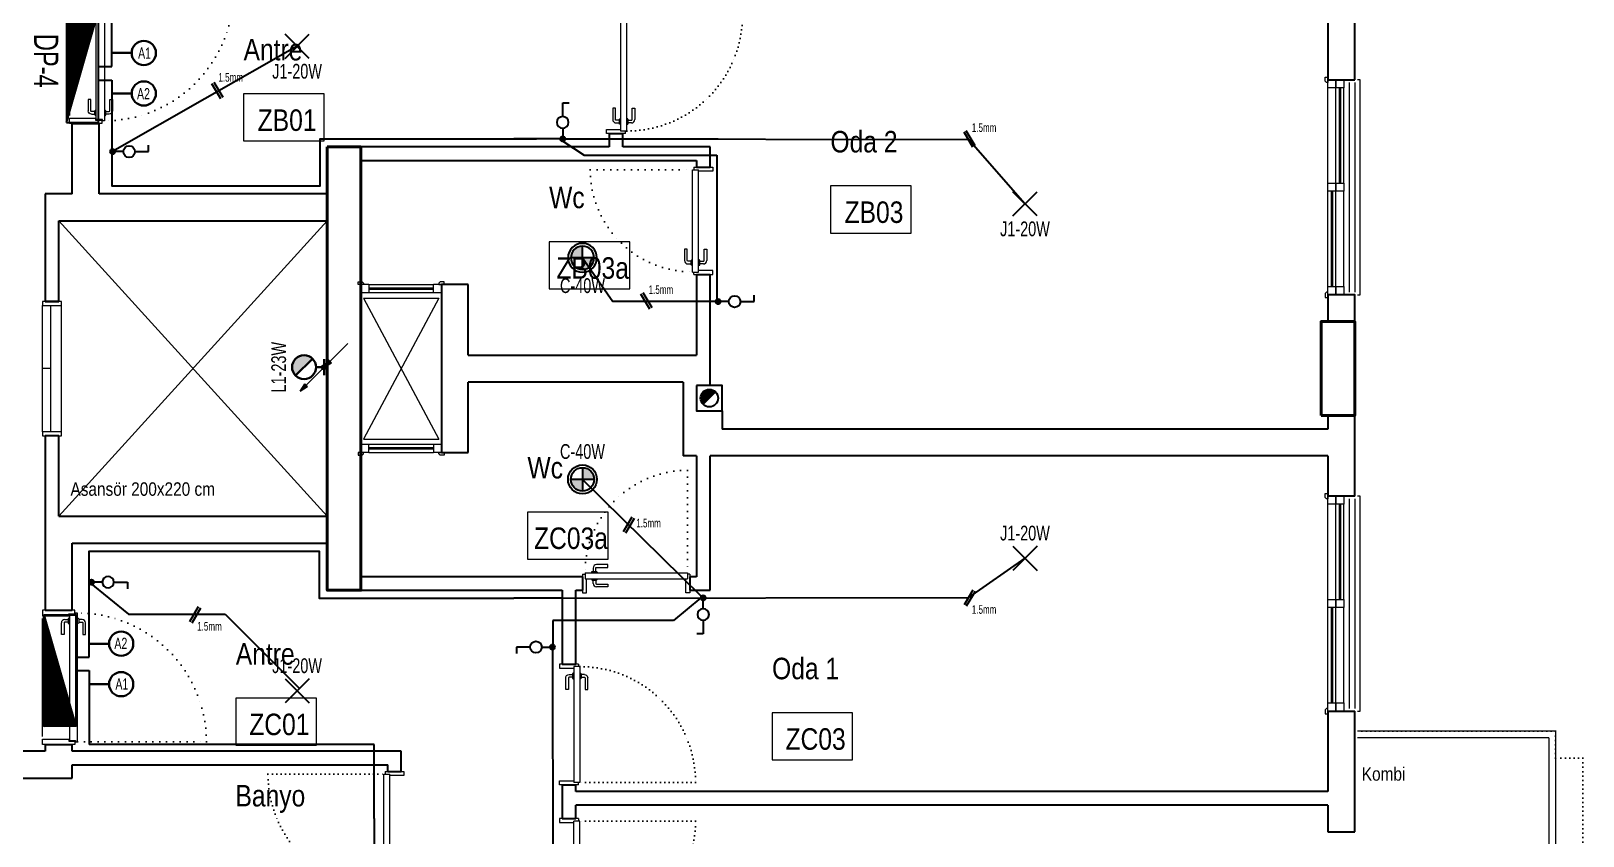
# Model space of a CAD drawing. Header units: millimetres. Extents: x 1811019 to 3717122, y -501178 to -243171.
# Drawn here: x 1858417 to 1859573, y -251223 to -250623 of the extents above; entities that cross this region are included whole.
import ezdxf
from ezdxf.enums import TextEntityAlignment as Align

# ---------------------------------------------------------------- set-up
doc = ezdxf.new("R2010")
doc.units = ezdxf.units.MM
for name, pattern in [('CONTINOUS', [0]), ('CONTINU', [0]), ('DOT', [0.25, 0, -0.25]), ('izdüşüm arka', [3.174999999999999, 0, -3.174999999999999])]:
    doc.linetypes.add(name, pattern=pattern)
for name, color, linetype, lineweight in [('a_ba', 6, 'Continuous', 50), ('a_doğrama', 251, 'Continuous', 20), ('a_duvar', 255, 'Continuous', 35), ('a_görünüş', 32, 'Continuous', 25), ('a_görünüş_ince', 8, 'Continuous', 20), ('a_izdüşüm_arka', 255, 'izdüşüm arka', 30), ('a_not_mahal', 253, 'Continuous', 5), ('a_not_misc', 144, 'Continuous', 5), ('a_not_text', 7, 'Continuous', 13), ('Aydınlatma', 4, 'CONTINOUS', 35), ('Aydınlatma_', 3, 'Continuous', 40), ('Genel', 4, 'CONTINOUS', 40), ('genell', 4, 'Continuous', 25), ('Priz', 6, 'CONTINOUS', 40)]:
    doc.layers.add(name, color=color, linetype=linetype, lineweight=lineweight)
doc.styles.add('Grupcad', font='arial.ttf', dxfattribs={"width": 0.7})
doc.styles.add('OL', font='tsimplex.shx', dxfattribs={"width": 0.8, "height": 12})
doc.styles.add('ROMANTUR', font='arial.ttf', dxfattribs={"width": 0.7})
doc.styles.get("Standard").update_dxf_attribs({"font": 'ARIALN.TTF'})

# ---------------------------------------------------------------- blocks, each defined once
blk = doc.blocks.new('K1')
at = {"layer": 'a_doğrama', "color": 251}
for points in [[(-17.50000000000728, -2.500000000149157), (-22.00000000001455, -2.500000000152795), (-22.00000000001455, -1.527951098978519e-10), (1.999999999992724, 1.818989403545856e-11), (1.999999999985448, -3.99999999998181), (-17.50000000001455, -4.000000000152795), (-17.50000000000728, -2.500000000149157)], [(-27.50000000000728, -93.10000001805383), (-25.00000000000728, -93.10000001805383)], [(-17.50000000000728, -97.5000000001528), (-22.00000000001455, -97.50000000014916), (-22.00000000001455, -100.0000000001492), (1.999999999992724, -99.99999999998545), (1.999999999992724, -95.99999999998181), (-17.50000000000728, -96.0000000001528), (-17.50000000000728, -97.5000000001528)], [(-14.50000000000728, -93.10000001811204), (-17.00000000000728, -93.10000001805383)]]:
    blk.add_lwpolyline(points, dxfattribs=at)
blk.add_lwpolyline([(-18, -14.0000000001528), (-18.00000000001455, -4.000000000149157), (-18, -3.000000000149157), (-22.50000000000728, -3.000000000090949), (-22.50000000000728, -2.500000000152795), (-22.50000000000728, -2.000000000149157), (-24.00000000000728, -2.000000000149157), (-24.00000000001455, -2.500000000152795), (-24.00000000000728, -12.50000000014916), (-24.00000000001455, -88.0000000001528), (-24.00000000001455, -97.50000000014916), (-24.00000000001455, -98.00000000014916), (-22.50000000000728, -98.00000000014916), (-22.50000000000728, -97.50000000014916), (-22.50000000001455, -97.00000000014916), (-18.00000000000728, -97.00000000009095), (-18.00000000001455, -96.0000000001528), (-18, -86.50000000014916)], close=True, dxfattribs=at)
for points in [[(-25.00000000000728, -91.10000001805383), (-27.50000000000728, -91.10000001805747, -0.414213562373095), (-28, -90.60000001799563), (-28.00000000001455, -82.10000001805383), (-30.00000000000728, -82.10000001805383), (-30.00000000000728, -90.60000001799926)], [(-24.00000000000728, -94.10000001805383), (-24.50000000000728, -94.10000001799926, -0.4142135623730951), (-25, -93.60000001805383), (-25.00000000000728, -90.60000001805383, -0.414213562373095), (-24.50000000001455, -90.1000000180502), (-24.00000000000728, -90.10000001805747)], [(-18.00000000001455, -94.10000001805383), (-17.5, -94.10000001805383, 0.4142135623730951), (-17.00000000000728, -93.6000000181084), (-17.00000000001455, -90.60000001805383, 0.414213562373095), (-17.50000000000728, -90.10000001805747), (-18.00000000000728, -90.10000001805747)], [(-17.00000000000728, -91.1000000180502), (-14.50000000000728, -91.10000001805383, 0.414213562373095), (-14.00000000001455, -90.60000001811204), (-14.00000000001455, -82.10000001811204), (-12.00000000000728, -82.10000001811204), (-12.00000000000728, -90.60000001811204)]]:
    blk.add_lwpolyline(points, format="xyb", dxfattribs=at)
for centre, start, end in [((-27.50000000000728, -90.60000001799563), 180, 270), ((-14.50000000000728, -90.60000001811204), 270, 0)]:
    blk.add_arc(centre, 2.499999999999999, start, end, dxfattribs=at)
at = {"layer": 'a_görünüş_ince', "color": 251}
blk.add_line((1.999999999992724, -5.999999999985448), (1.999999999992724, -93.99999999998181), dxfattribs=at)
at = {"layer": 'a_izdüşüm_arka', "color": 251, "linetype": 'DOT', "ltscale": 20}
blk.add_line((-24.00000000000728, -2.000000000381988), (-120.0000000000146, -2.000000000385626), dxfattribs=at)
blk.add_arc((-24.00000000000728, -2.000000000149157), 95.99999999999999, 180.0000000002084, 270.0000000004169, dxfattribs=at)
blk = doc.blocks.new('K2')
at = {"layer": 'a_doğrama', "color": 251, "linetype": 'Continuous'}
for p, q in [((-13.00000000162981, 88.09999999962747), (-13.00000000186265, 1.900000000372529)), ((-13.00000000162981, 88.09999999962747), (-8.500000001862645, 88.09999999962747)), ((-12.00000000162981, 90), (-12.00000000162981, 88.09999999962747)), ((-12.00000000162981, 90), (-10.00000000186265, 90)), ((-8.500000001862645, 88.09999999962747), (-8.500000001862645, 1.900000000372529)), ((-13.00000000186265, 1.900000000372529), (-8.500000001862645, 1.900000000372529)), ((-12.00000000186265, 0), (-12.00000000186265, 1.900000000372529)), ((-12.00000000186265, 0), (-10.00000000186265, 0))]:
    blk.add_line(p, q, dxfattribs=at)
at = {"layer": 'a_doğrama', "color": 251}
for points in [[(-16.50000000186265, 82.09999999962747), (-14.00000000162981, 82.09999999962747)], [(-5.000000001862645, 82.09999999962747), (-7.500000001862645, 82.09999999962747)]]:
    blk.add_lwpolyline(points, dxfattribs=at)
for points in [[(-13.00000000162981, 83.09999999962747), (-13.50000000186265, 83.09999999962747, 0.4142135623730951), (-14.00000000186265, 82.59999999962747), (-14.00000000186265, 79.59999999962747, 0.414213562373095), (-13.50000000162981, 79.09999999968568), (-13.00000000162981, 79.09999999962747)], [(-8.500000001629815, 83.09999999962747), (-8.000000001629815, 83.09999999962747, -0.4142135623730951), (-7.500000001862645, 82.59999999962747), (-7.500000001862645, 79.59999999962747, -0.414213562373095), (-8.000000001629815, 79.09999999962747), (-8.500000001629815, 79.09999999962747)], [(-14.00000000162981, 80.09999999962747), (-16.50000000162981, 80.09999999962747, 0.414213562373095), (-17.00000000162981, 79.59999999962747), (-17.00000000186265, 71.09999999962747), (-19.00000000186265, 71.09999999962747), (-19.00000000186265, 79.59999999962747)], [(-7.500000001862645, 80.09999999956926), (-5.000000001862645, 80.09999999962747, -0.414213562373095), (-4.500000001862645, 79.59999999962747), (-4.500000001862645, 71.09999999962747), (-2.500000001862645, 71.09999999962747), (-2.500000001629815, 79.59999999962747)]]:
    blk.add_lwpolyline(points, format="xyb", dxfattribs=at)
at = {"layer": 'a_doğrama', "color": 251, "linetype": 'Continuous'}
for points in [[(-1.629814505577087e-09, 90.00000000005821), (1.999999998137355, 90), (1.999999998137355, 87), (-8.500000001862645, 87)], [(0, 0), (2, 0), (2, 3), (-8.500000001862645, 3)]]:
    blk.add_lwpolyline(points, dxfattribs=at)
at = {"layer": 'a_doğrama', "color": 251}
for centre, start, end in [((-16.50000000186265, 79.59999999962747), 90, 180), ((-5.000000001629815, 79.59999999962747), 0, 90)]:
    blk.add_arc(centre, 2.499999999999999, start, end, dxfattribs=at)
at = {"layer": 'a_izdüşüm_arka', "color": 251}
blk.add_lwpolyline([(-99.20006576180458, 1.900000000372529), (-13.00006576254964, 1.900000000372529)], dxfattribs=at)
blk.add_arc((-13.00006576254964, 1.900000000372529), 86.19999999925494, 89.99995624410063, 180, dxfattribs=at)
blk = doc.blocks.new('k_80')
at = {"layer": 'a_doğrama', "color": 251, "linetype": 'Continuous'}
for p, q in [((-80, 2.000000000465661), (-78.10000000009313, 2.000000000465661)), ((-80, 2.000000000465661), (-80.00000000005821, 4.656612873077393e-10)), ((-78.10000000009313, 3.000000000465661), (-1.900000000023283, 3)), ((-78.10000000009313, 3.000000000465661), (-78.10000000009313, -1.499999999534339)), ((-1.900000000023283, 3), (-1.900000000023283, -1.5)), ((0, 2), (-1.900000000023283, 2)), ((0, 2), (0, 0)), ((-78.10000000009313, -1.499999999534339), (-1.900000000023283, -1.5))]:
    blk.add_line(p, q, dxfattribs=at)
at = {"layer": 'a_doğrama', "color": 251}
for points in [[(-73.10000000003492, 3.000000000465661), (-73.10000000003492, 3.500000000465661, -0.4142135623730951), (-72.60000000009313, 4.000000000232831), (-69.60000000003492, 4.000000000232831, -0.4142135623730951), (-69.10000000003492, 3.500000000232831), (-69.10000000009313, 3.000000000232831)], [(-70.10000000003492, 4.000000000232831), (-70.10000000003492, 6.500000000232831, -0.4142135623730951), (-69.60000000003492, 7.000000000232831), (-61.10000000009313, 7.000000000232831), (-61.10000000009313, 9.00000000023283), (-69.60000000003492, 9.00000000023283)], [(-73.10000000009313, -1.499999999767169), (-73.10000000009313, -1.999999999767169, 0.4142135623730951), (-72.60000000015134, -2.499999999534339), (-69.60000000003492, -2.499999999767169, 0.4142135623730951), (-69.10000000009313, -1.999999999767169), (-69.10000000009313, -1.499999999767169)], [(-70.10000000003492, -2.499999999534339), (-70.10000000003492, -4.999999999534339, 0.4142135623730951), (-69.60000000003492, -5.499999999534339), (-61.10000000009313, -5.499999999534339), (-61.10000000009313, -7.499999999534339), (-69.60000000003492, -7.499999999534339)]]:
    blk.add_lwpolyline(points, format="xyb", dxfattribs=at)
for points in [[(-72.10000000003492, 6.500000000232831), (-72.10000000003492, 4.000000000465661)], [(-72.10000000003492, -4.999999999534339), (-72.10000000003492, -2.499999999534339)]]:
    blk.add_lwpolyline(points, dxfattribs=at)
at = {"layer": 'a_doğrama', "color": 251, "linetype": 'Continuous'}
for points in [[(-80.00000000005821, -9.999999999534339), (-80.00000000005821, -11.99999999953434), (-77, -11.99999999953434), (-77, -1.499999999534339)], [(-5.820766091346741e-11, -10.00000000116415), (-5.820766091346741e-11, -12.00000000116415), (-3.000000000058208, -12.00000000116415), (-3.000000000058208, -1.5)]]:
    blk.add_lwpolyline(points, dxfattribs=at)
at = {"layer": 'a_doğrama', "color": 251}
for centre, start, end in [((-69.60000000003492, 6.500000000232831), 90, 180), ((-69.60000000003492, -4.999999999534339), 180, 270)]:
    blk.add_arc(centre, 2.499999999999999, start, end, dxfattribs=at)
at = {"layer": 'a_izdüşüm_arka', "color": 251, "linetype": 'DOT', "ltscale": 20}
blk.add_line((-1.899999999615829, 79.20000000018626), (-1.900000000023283, 3), dxfattribs=at)
blk.add_arc((-1.900000000023283, 3), 76.20000000006985, 90, 180, dxfattribs=at)
blk = doc.blocks.new('M1')
at = {"layer": 'a_doğrama', "linetype": 'Continuous'}
for p, q in [((-23.9999999795109, 6.00000000372529), (-29.99999997951091, 6.00000000372529)), ((-29.99999997951091, 3.7252903e-09), (-29.99999997951091, 6.00000000372529)), ((-23.9999999795109, 3.7252903e-09), (-29.99999997951091, 3.7252903e-09)), ((-23.9999999795109, 3.7252903e-09), (-23.9999999795109, 6.00000000372529)), ((30.00000000558794, 5.999999996274707), (24.00000000558794, 5.999999996274707)), ((24.00000000558794, 5.999999996274707), (24.00000000558794, -3.7252903e-09)), ((30.00000000558794, -3.7252903e-09), (30.00000000558794, 5.999999996274707)), ((30.00000000558794, -3.7252903e-09), (24.00000000558794, -3.7252903e-09))]:
    blk.add_line(p, q, dxfattribs=at)
at = {"layer": 'a_doğrama'}
for p, q in [((24.00000000372529, 3.499999996274709), (-23.9999999795109, 3.50000000372529)), ((24.00000000372529, 2.499999996274709), (-23.9999999795109, 2.500000003725289))]:
    blk.add_line(p, q, dxfattribs=at)
for points in [[(-27.9999999795109, -0.9999999962747096), (-27.9999999795109, 3.7252903e-09), (-31.99999997951091, 3.7252903e-09), (-31.99999997951091, -1.999999996274708), (-28.9999999795109, -1.999999996274708)], [(28.00000000372529, -0.9999999962747096), (28.00000000372529, 3.7252903e-09), (32.00000000372529, 3.7252903e-09), (32.00000000372529, -1.999999996274708), (29.00000000372529, -1.999999996274708)]]:
    blk.add_lwpolyline(points, close=True, dxfattribs=at)
at = {"layer": 'a_görünüş_ince'}
for p, q in [((24.00000000372529, 5.999999996274707), (-23.9999999795109, 6.00000000372529)), ((-23.9999999795109, 3.7252903e-09), (24.00000000372529, -3.7252903e-09))]:
    blk.add_line(p, q, dxfattribs=at)
blk = doc.blocks.new('160p')
at = {"layer": 'a_doğrama', "color": 251}
for points in [[(-5.999925318639725, -6), (-5.999925318639725, 0), (-11.99992531863973, 0), (-11.99992531863973, -6)], [(7.46813602745533e-05, -6), (7.46813602745533e-05, 0), (-5.999925318639725, 0), (-5.999925318639725, -6)], [(-5.999925318639725, -83), (-5.999925318639725, -77), (-11.99992531863973, -77), (-11.99992531863973, -83)], [(7.46813602745533e-05, -83), (7.46813602745533e-05, -77), (-5.999925318639725, -77), (-5.999925318639725, -83)], [(-5.999925318639725, -160), (-5.999925318639725, -154), (-11.99992531863973, -154), (-11.99992531863973, -160)], [(7.46813602745533e-05, -160), (7.46813602745533e-05, -154), (-5.999925318639725, -154), (-5.999925318639725, -160)]]:
    blk.add_lwpolyline(points, close=True, dxfattribs=at)
for points in [[(2.000037341145799, -1.000074680894613), (2.00014936318621, 1.999925318174064), (0.0001493635354563594, 1.999999999068677), (0, -1.999999998137355), (1.000000001280569, -2.000037338584661), (2.000037341145799, -1.000074680894613)], [(-9.499925318639725, -6), (-9.499925318639725, -77)], [(-8.499925318639725, -6), (-8.499925318639725, -77)], [(-3.499925318639725, -83), (-3.499925318639725, -154)], [(-2.499925318639725, -83), (-2.499925318639725, -154)], [(2.000037341145799, -158.9999253191054), (2.00014936318621, -161.9999253181741), (0.0001493635354563594, -161.9999999990687), (0, -158.0000000018626), (1.000000001280569, -157.9999626614153), (2.000037341145799, -158.9999253191054)]]:
    blk.add_lwpolyline(points, dxfattribs=at)
at = {"layer": 'a_görünüş_ince', "color": 251}
for points in [[(-21.99992531829048, -160), (-23.99992531829048, -160), (-23.99992531805765, 0), (-21.99992531805765, 0)], [(-11.99992531863973, -77), (-11.99992531863973, -6)], [(-5.999925318639725, -77), (-5.999925318639725, -6)], [(-5.999925318639725, -77), (-5.999925318639725, -6)], [(7.46813602745533e-05, -77), (7.46813602745533e-05, -6)], [(-11.99992531863973, -154), (-11.99992531863973, -83)], [(-5.999925318639725, -154), (-5.999925318639725, -83)], [(-5.999925318639725, -154), (-5.999925318639725, -83)], [(7.46813602745533e-05, -154), (7.46813602745533e-05, -83)]]:
    blk.add_lwpolyline(points, dxfattribs=at)
blk = doc.blocks.new('baca_müstakil')
at = {"layer": 'a_duvar'}
h = blk.add_hatch(color=256, dxfattribs=at)
h.dxf.hatch_style = 1
h.paths.add_polyline_path([(4.903805922287575, -4.903805922287575, 0.198912367379658), (3, -9.5, 0.6681786379192994), (14.09619407771242, -14.09619407771242)])
blk.add_line((4.903805922287575, -4.903805922287575), (14.09619407771242, -14.09619407771242), dxfattribs=at)
blk.add_lwpolyline([(0, -19), (19, -19), (19, 0), (0, 0)], close=True, dxfattribs=at)
blk.add_circle((9.5, -9.5), 6.5, dxfattribs=at)
blk = doc.blocks.new('L1-23W')
at = {"layer": 'Aydınlatma_', "linetype": 'CONTINU'}
h = blk.add_hatch(color=1, dxfattribs=at)
edge = h.paths.add_edge_path()
edge.add_arc((-2.91038304567337e-11, 14.90954544323904), 8.909545442954615, 360, 495, ccw=False)
edge.add_arc((-2.91038304567337e-11, 14.90954544322449), 8.909545442948001, 315.00000000029775, 360.0000000000468, ccw=False)
edge.add_line((6.30000000000291, 8.609545443265233), (-6.300000000032014, 21.20954544324195))
at = {"layer": 'Aydınlatma_', "color": 1, "linetype": 'CONTINU'}
blk.add_line((6.300000000017462, 8.609545443250681), (-6.300000000017462, 21.2095454432274), dxfattribs=at)
at = {"layer": 'Aydınlatma_', "linetype": 'CONTINU'}
blk.add_line((-6, 0), (6, 0), dxfattribs=at)
at = {"layer": 'Aydınlatma_', "linetype": 'CONTINU', "ltscale": 5}
blk.add_line((-2.91038304567337e-11, 6.000000000291038), (0, 0), dxfattribs=at)
at = {"layer": 'Aydınlatma_', "color": 1, "linetype": 'CONTINU'}
blk.add_circle((-2.91038304567337e-11, 14.90954544323904), 8.909545442950497, dxfattribs=at)
at = {"layer": 'Aydınlatma_', "color": 4, "linetype": 'CONTINU', "style": 'Grupcad', "width": 0.7, "flags": 8}
blk.add_attdef('L1-23W', text='', height=11, dxfattribs=at).set_placement((-2.91038304567337e-11, 33.81909088618704), align=Align.MIDDLE_CENTER)
blk = doc.blocks.new('YUKARIDAN GELEN HAT')
at = {"linetype": 'Continuous'}
h = blk.add_hatch(color=7, dxfattribs=at)
edge = h.paths.add_edge_path()
edge.add_arc((0.06329362794349436, 0.03832351458549965), 1.75, 0, 360)
blk.add_hatch(color=0, dxfattribs=at).paths.add_polyline_path([(5.671159195742803, 3.433817261306103), (3.482939203968272, 5.622037253080634), (0, 0)])
at = {"color": 0, "linetype": 'Continuous'}
for p, q in [((17.76686391572002, 17.76686391572002), (0, 0)), ((0, 0), (3.482939203968272, 5.622037253080634)), ((0, 0), (5.671159195742803, 3.433817261306103)), ((5.671159195742803, 3.433817261306103), (3.482939203968272, 5.622037253080634))]:
    blk.add_line(p, q, dxfattribs=at)
at = {"color": 7, "linetype": 'Continuous'}
blk.add_circle((0.06329362794349436, 0.03832351458549965), 1.75, dxfattribs=at)
blk = doc.blocks.new('ASAGIYA GIDEN HAT')
at = {"linetype": 'Continuous'}
h = blk.add_hatch(color=7, dxfattribs=at)
edge = h.paths.add_edge_path()
edge.add_arc((0, 0), 1.75, 0, 360)
blk.add_hatch(color=0, dxfattribs=at).paths.add_polyline_path([(-12.09570471999177, -14.33304665441392), (-14.28392471175175, -12.14482666263939), (-17.76686391572002, -17.76686391572002)])
at = {"color": 0, "linetype": 'Continuous'}
for p, q in [((0, 0), (-17.76686391572002, -17.76686391572002)), ((-17.76686391572002, -17.76686391572002), (-14.28392471175175, -12.14482666263939)), ((-17.76686391572002, -17.76686391572002), (-12.09570471999177, -14.33304665441392)), ((-12.09570471999177, -14.33304665441392), (-14.28392471175175, -12.14482666263939))]:
    blk.add_line(p, q, dxfattribs=at)
at = {"color": 7, "linetype": 'Continuous'}
blk.add_circle((0, 0), 1.75, dxfattribs=at)
blk = doc.blocks.new('YUKARIDAN ASAGIYA HAT')
at = {"layer": 'genell', "color": 0, "linetype": 'CONTINOUS'}
for name in ['YUKARIDAN GELEN HAT', 'ASAGIYA GIDEN HAT']:
    blk.add_blockref(name, (0, 0), dxfattribs=at)
blk = doc.blocks.new('KAT PANOSU')
at = {"layer": 'Aydınlatma', "linetype": 'CONTINU'}
h = blk.add_hatch(dxfattribs=at)
h.set_pattern_fill('ANSI31', color=2)
h.set_pattern_definition([(45, (274.5771019925305, -113244.4411191259), (-0.08838834764831843, 0.08838834764831845), [])])
h.paths.add_polyline_path([(41.49600000001374, 11.86921477770375), (-41.49599999995553, -11.86921477760188), (41.49600000001374, -11.86921477760188)])
at = {"layer": 'Aydınlatma', "color": 2, "linetype": 'CONTINU'}
for p, q in [((-41.49599999995553, -11.86921477760188), (41.49600000007194, 11.8692147777183)), ((-41.49599999989732, -11.86921477754368), (41.49600000013015, 11.86921477777651)), ((-41.49599999989732, -11.86921477754368), (41.49600000013015, 11.86921477777651)), ((-41.49599999983911, -11.86921477748547), (41.49600000018836, 11.86921477783471)), ((-41.49600000001374, -11.86921477766009), (41.49600000001374, 11.86921477766009)), ((-41.49599999995553, -11.86921477760188), (41.49600000007194, 11.8692147777183))]:
    blk.add_line(p, q, dxfattribs=at)
for points in [[(-41.49599999995553, -11.86921477760188), (-41.49599999995553, 11.8692147777183), (41.49600000001374, 11.8692147777183), (41.49600000001374, -11.86921477760188)], [(-41.49599999989732, -11.86921477754368), (-41.49599999989732, 11.86921477777651), (41.49600000007194, 11.86921477777651), (41.49600000007194, -11.86921477754368)], [(-41.49599999989732, -11.86921477754368), (-41.49599999989732, 11.86921477777651), (41.49600000007194, 11.86921477777651), (41.49600000007194, -11.86921477754368)], [(-41.49599999983911, -11.86921477748547), (-41.49599999983911, 11.86921477783471), (41.49600000013015, 11.86921477783471), (41.49600000013015, -11.86921477748547)], [(-41.49600000001374, -11.86921477766009), (-41.49600000001374, 11.86921477766009), (41.49599999995553, 11.86921477766009), (41.49599999995553, -11.86921477766009)], [(-41.49599999995553, -11.86921477760188), (-41.49599999995553, 11.8692147777183), (41.49600000001374, 11.8692147777183), (41.49600000001374, -11.86921477760188)]]:
    blk.add_lwpolyline(points, close=True, dxfattribs=at)
blk = doc.blocks.new('J1-20W')
at = {"layer": 'Aydınlatma', "color": 1, "linetype": 'CONTINU'}
for p, q in [((9, 9), (-9, -9)), ((-9, 9), (9, -9))]:
    blk.add_line(p, q, dxfattribs=at)
at = {"layer": 'Aydınlatma', "linetype": 'CONTINU', "style": 'Grupcad', "width": 0.7, "flags": 8}
blk.add_attdef('J1-20W', text='', height=11, dxfattribs=at).set_placement((0, 18.74764386721654), align=Align.MIDDLE_CENTER)
blk = doc.blocks.new('C-20W')
at = {"layer": 'Aydınlatma', "linetype": 'CONTINU'}
h = blk.add_hatch(color=1, dxfattribs=at)
h.paths.add_polyline_path([(8.702380952381645, -1.455191522836685e-11), (0, -1.455191522836685e-11), (0, 8.702380952352541, -0.4142135623730951)])
h.paths.add_polyline_path([(0, -8.702380952381645, -0.4142135623730951), (-8.702380952367093, -1.455191522836685e-11), (0, -1.455191522836685e-11)])
at = {"layer": 'Aydınlatma', "color": 1, "linetype": 'CONTINU'}
for p, q in [((8.702380952381645, 0), (-8.702380952367093, 0)), ((0, 8.702380952381645), (0, -8.702380952381645))]:
    blk.add_line(p, q, dxfattribs=at)
at = {"layer": 'Aydınlatma', "linetype": 'CONTINU'}
blk.add_circle((0, 0), 10.74999999999503, dxfattribs=at)
at = {"layer": 'Aydınlatma', "color": 1, "linetype": 'CONTINU'}
blk.add_circle((0, 0), 8.702380952376926, dxfattribs=at)
at = {"layer": 'Aydınlatma', "linetype": 'CONTINU', "style": 'Grupcad', "width": 0.7, "flags": 8}
blk.add_attdef('C-40W', text='', height=11, dxfattribs=at).set_placement((0, 20.74999999998545), align=Align.MIDDLE_CENTER)
blk = doc.blocks.new('NORMAL ANAHTAR')
at = {"layer": 'Aydınlatma', "color": 6, "linetype": 'CONTINU'}
for p, q in [((0, 18.75986064848257), (-4.863207719157799, 18.75986064848257)), ((0, 8.636846400011564), (0, 18.75986064848257))]:
    blk.add_line(p, q, dxfattribs=at)
blk.add_circle((0, 4.31842319999123), 4.318423200000162, dxfattribs=at)
blk = doc.blocks.new('BUAT (Enerji)')
at = {"layer": 'Priz', "linetype": 'CONTINU'}
h = blk.add_hatch(color=256, dxfattribs=at)
edge = h.paths.add_edge_path()
edge.add_arc((0, 0), 1.75, 0, 360)
blk.add_circle((0, 0), 1.75, dxfattribs=at)

msp = doc.modelspace()

# ---------------------------------------------------------------- linework, layer by layer
at = {"layer": 'a_ba', "color": 253}
for points in [[(1858637.711083722, -250709.7909967861), (1858662.709121406, -250709.7909963957), (1858662.709117112, -251039.7909963957), (1858637.711084147, -251039.7909963957), (1858637.711084147, -251014.7909960054), (1858637.711084147, -251014.7909960054), (1858637.711083721, -250734.790996786), (1858637.711083722, -250734.7909967861)], [(1859377.710147536, -250909.7909964012), (1859402.710147536, -250909.7909964012), (1859402.710147536, -250839.7909964012), (1859377.710147536, -250839.7909964012)]]:
    msp.add_lwpolyline(points, close=True, dxfattribs=at)
at = {"layer": 'a_duvar'}
for p, q in [((1859382.71015413, -250604.7909964012), (1859382.710154136, -250659.7909964012)), ((1859402.710153682, -250659.790996042), (1859402.71015204, -250604.7909963957)), ((1859382.71015413, -250659.7909964012), (1859402.71015413, -250659.7909964012)), ((1858447.710161506, -250744.7909967918), (1858447.710161506, -250692.2875477698)), ((1858467.710161506, -250744.7909967918), (1858467.710161506, -250692.2875477697)), ((1858847.710146754, -250699.7908574273), (1858847.710146754, -250709.7909967919)), ((1858857.710146754, -250709.7909967919), (1858857.710146754, -250699.79099641)), ((1858637.710161506, -250709.7909967919), (1858637.710161506, -250744.7909967919)), ((1858847.710146754, -250709.7909967919), (1858637.710161506, -250709.7909967919)), ((1858922.710163294, -250709.7909967919), (1858857.710146755, -250709.7909967919)), ((1858922.710163294, -250724.7909967919), (1858922.710163294, -250709.7909967919)), ((1858662.709121276, -250719.7909967919), (1858912.710163294, -250719.7909967919)), ((1858912.710163294, -250719.7909967919), (1858912.710163294, -250724.7909967919)), ((1858427.710162957, -250744.7909967917), (1858427.710162957, -250824.7909968741)), ((1858447.710161506, -250744.7909967918), (1858427.710161506, -250744.7909967918)), ((1858637.710161506, -250744.7909967918), (1858467.710161506, -250744.7909967918)), ((1858437.710161043, -250824.7909968741), (1858437.710162971, -250764.7909967918)), ((1858437.710162971, -250764.7909967919), (1858637.710161506, -250764.7909967919)), ((1858637.710161506, -250764.7909967919), (1858637.710161506, -250984.7909967919)), ((1858912.710163294, -250804.7909968006), (1858912.710163294, -250864.7909967919)), ((1858922.710163294, -250887.2909963977), (1858922.710163294, -250804.7908578179)), ((1858662.7101567, -250812.2909967919), (1858662.709120073, -250812.2909967919)), ((1858742.710161506, -250812.2909967919), (1858722.710161506, -250812.2909967919)), ((1858722.710161506, -250812.2909967919), (1858722.710161506, -250937.2909967919)), ((1858742.710161506, -250864.7909967919), (1858742.710161506, -250812.2909967919)), ((1858437.710161506, -250824.7909963957), (1858427.710162957, -250824.7909963957)), ((1858427.710162957, -250824.7909968741), (1858437.710161043, -250824.7909968741)), ((1858662.709119812, -250832.2909967919), (1858662.7101567, -250832.2909967918)), ((1859402.710149612, -250969.7909967919), (1859402.710153584, -250839.7909964012)), ((1858742.710161506, -250864.7909967919), (1858912.710163294, -250864.7909967919)), ((1858902.710163294, -250884.7909967919), (1858742.710161506, -250884.7909967919)), ((1858742.710161506, -250937.2909967919), (1858742.710161506, -250884.7909967919)), ((1858902.710163294, -250884.7909967919), (1858902.710163294, -250939.7909967919)), ((1859382.710151746, -250909.7909964012), (1859382.710151746, -250919.7909967919)), ((1858662.710156701, -250917.2909967919), (1858662.709118706, -250917.2909967919)), ((1859382.710151746, -250919.7909967919), (1858931.710163294, -250919.7909967919)), ((1858427.710162993, -250924.7909960591), (1858427.710162993, -250982.2909967919)), ((1858437.710161506, -250924.7909963957), (1858427.710162992, -250924.7909963957)), ((1858437.71016299, -250984.7909967919), (1858437.71016119, -250924.7909960591)), ((1858662.709118446, -250937.2909967919), (1858662.7101567, -250937.2909967919)), ((1858722.710161506, -250937.2909967919), (1858742.710161506, -250937.2909967919)), ((1858912.710163295, -250939.7909967919), (1858902.710163294, -250939.7909967919)), ((1858912.710163294, -250939.7909967919), (1858912.710163294, -251029.7909967919)), ((1858922.710163294, -251039.7909967919), (1858922.710163294, -250939.7909967919)), ((1859382.71015413, -250939.7909967919), (1858922.710163294, -250939.7909967919)), ((1859382.71015413, -250939.7909967919), (1859382.71015413, -250969.7909967919)), ((1859402.710149612, -250969.7909967919), (1859382.71015413, -250969.7909967919)), ((1858427.710161506, -250982.2909967919), (1858427.710161506, -251054.7910245788)), ((1858437.71016299, -250984.7909967919), (1858637.710161506, -250984.7909967919)), ((1858447.710161506, -251004.7909967919), (1858637.711084132, -251004.7909967919)), ((1858447.710161506, -251054.791302544), (1858447.710161506, -251004.7909967919)), ((1858647.710161506, -251039.7909967919), (1858812.710163295, -251039.7909967919)), ((1858827.710163294, -251029.7909967919), (1858662.709117243, -251029.7909967919)), ((1858812.710163295, -251039.7909967919), (1858812.710163295, -251094.7911357658)), ((1858822.710163295, -251039.7909967919), (1858827.710163294, -251039.7909967919)), ((1858822.710163295, -251094.7909967831), (1858822.710163295, -251039.7909967919)), ((1858912.710163294, -251029.7909967919), (1858907.710163294, -251029.7909967919)), ((1858907.710163294, -251039.7909967919), (1858922.710163294, -251039.7909967919)), ((1859382.71015413, -251129.7909973637), (1859382.710154131, -251189.7909967919)), ((1859402.710153971, -251144.7909963956), (1859402.71015397, -251129.7909965769)), ((1858427.710161506, -251154.7910245885), (1858427.710161506, -251159.7909967919)), ((1858447.710161506, -251159.7909967919), (1858447.710161506, -251154.7910245884)), ((1859402.71015399, -251219.7909963957), (1859402.710153971, -251144.7909963955)), ((1858427.710161506, -251159.7909967919), (1858307.710163294, -251159.7909967919)), ((1858692.710163294, -251159.7909967919), (1858447.710161506, -251159.7909967919)), ((1858692.710163294, -251174.778253157), (1858692.710163294, -251159.7909967919)), ((1858447.710161507, -251179.7909967919), (1858447.710161506, -251169.7909967919)), ((1858447.710161506, -251169.7909967919), (1858682.710163294, -251169.7909967919)), ((1858682.710163294, -251174.7909967919), (1858682.710163294, -251169.7909967919)), ((1858402.710163294, -251179.7909967919), (1858447.710161507, -251179.7909967919)), ((1858812.710163295, -251184.7911357745), (1858812.710163295, -251209.7909967919)), ((1858822.710163295, -251189.7909967919), (1858822.710163295, -251184.7909967919)), ((1859382.71015413, -251189.7909967919), (1858822.710163295, -251189.7909967919)), ((1858822.710163295, -251209.7909967919), (1858822.710163295, -251199.7909967919)), ((1859382.71015413, -251199.7909967919), (1858822.710163295, -251199.7909967919)), ((1859382.710154131, -251199.7909967919), (1859382.710154131, -251219.7909963957))]:
    msp.add_line(p, q, dxfattribs=at)
for points in [[(1858447.711551334, -250692.2875477698), (1858467.710161506, -250692.2875477697)], [(1858847.708895912, -250699.7908574099), (1858857.708895911, -250699.7909963925)], [(1858912.710163294, -250724.7909967919), (1858922.710163294, -250724.7909967919)], [(1858912.710163294, -250804.7909968006), (1858922.711414138, -250804.7908578005)], [(1859402.710147536, -250839.7909964012), (1859402.710147536, -250819.7909964012), (1859382.710147536, -250819.7909964012), (1859382.710147536, -250839.7909964012)], [(1858931.710163294, -250906.2909964021), (1858931.710163294, -250919.7909967919)], [(1858827.710163294, -251029.7909967919), (1858827.710163294, -251039.7909967919)], [(1858907.710163294, -251029.7909967919), (1858907.710163294, -251039.7909963957)], [(1858427.710161506, -251054.7910245788), (1858447.710161506, -251054.791302544)], [(1858812.710163295, -251094.7911357658), (1858822.710163295, -251094.7909967831)], [(1859382.71015413, -251129.7909973637), (1859402.71015397, -251129.7909973626)], [(1858427.710161506, -251154.7910245885), (1858447.710161506, -251154.7910245884)], [(1858682.710163294, -251174.7909967919), (1858692.710163294, -251174.778253157)], [(1858812.710163295, -251184.7911357745), (1858822.710163295, -251184.7909967919)], [(1858812.710163295, -251209.7909967919), (1858822.710163295, -251209.7909967919)], [(1859382.71015413, -251219.7909963957), (1859402.71015399, -251219.7909963957)]]:
    msp.add_lwpolyline(points, dxfattribs=at)
at = {"layer": 'a_görünüş', "color": 251}
for points in [[(1859398.710160171, -250661.790996042), (1859398.7101666, -250817.784822044)], [(1859402.710160172, -250661.790996042), (1859402.710166682, -250817.784822044)], [(1858425.710157558, -250921.7910904223), (1858425.710026043, -250827.7911153469)], [(1858431.710015002, -250827.7911153469), (1858431.710015002, -250921.7910904223)], [(1858439.710157558, -250921.7910904223), (1858439.710026043, -250827.7911153469)], [(1858431.710015002, -250874.7911013557), (1858425.7100918, -250874.7911013557)], [(1859398.710154025, -250971.7909967919), (1859398.710160454, -251127.7848227938)], [(1859402.710154026, -250971.7909967919), (1859402.710160536, -251127.7848227938)], [(1859552.250674933, -251144.7909963955), (1859404.710147536, -251144.7909963955)], [(1859547.250674933, -251149.7909963955), (1859404.710147536, -251149.7909963955)], [(1859547.250674933, -251149.7909963955), (1859547.250674934, -251759.7909963957)], [(1859552.250674933, -251144.7909963955), (1859552.250674934, -251764.7909963957)]]:
    msp.add_lwpolyline(points, dxfattribs=at)
for points in [[(1858439.710021846, -250824.7911013559), (1858425.710008158, -250824.7911013559), (1858425.710008158, -250827.7911153469), (1858439.710021846, -250827.7911153469)], [(1858439.710157558, -250921.7910904223), (1858425.71014387, -250921.7910904223), (1858425.71014387, -250924.7911044132), (1858439.710157558, -250924.7911044132)]]:
    msp.add_lwpolyline(points, close=True, dxfattribs=at)
at = {"layer": 'a_görünüş_ince'}
for points in [[(1858664.710156701, -250822.2909967902), (1858720.710156701, -250822.2909967902)], [(1858664.710156701, -250927.2909967919), (1858720.710156701, -250927.2909967919)]]:
    msp.add_lwpolyline(points, dxfattribs=at)
at = {"layer": 'a_izdüşüm_arka'}
msp.add_lwpolyline([(1857322.710147536, -251144.7909963956), (1857173.169644984, -251144.7909963973), (1857173.169644985, -251164.7909963956), (1857152.726917955, -251164.7909963956), (1857152.726917955, -251744.7909963957), (1857173.169644984, -251744.7909963955), (1857173.169644985, -251764.7909963957), (1857322.71015413, -251764.7909967864), (1857322.71015413, -251884.7909963823), (1859402.710147537, -251884.7909963823), (1859402.710147537, -251764.7909967864), (1859552.250668417, -251764.7909963957), (1859552.250668416, -251744.7909963957), (1859572.693395446, -251744.7909963957), (1859572.693395447, -251164.7909963956), (1859552.250668416, -251164.7909963956), (1859552.250668416, -251144.7909963956), (1859402.710147536, -251144.7909963942)], dxfattribs=at)
at = {"layer": 'a_not_mahal'}
for points in [[(1858635.361898998, -250670.3055811828), (1858575.361898998, -250670.3055811828), (1858575.361898998, -250705.3055811828), (1858635.361898998, -250705.3055811828)], [(1859072.347658979, -250738.8372691005), (1859012.347658979, -250738.8372691005), (1859012.347658979, -250773.8372691005), (1859072.347658979, -250773.8372691005)], [(1858862.868748875, -250780.3787689043), (1858802.868748875, -250780.3787689043), (1858802.868748875, -250815.3787689043), (1858862.868748875, -250815.3787689043)], [(1858846.738500579, -250981.6097157697), (1858786.738500579, -250981.6097157697), (1858786.738500579, -251016.6097157697), (1858846.738500579, -251016.6097157697)], [(1858629.581546684, -251120.2457270739), (1858569.581546684, -251120.2457270739), (1858569.581546684, -251155.2457270739), (1858629.581546684, -251155.2457270739)], [(1859028.88262088, -251131.1153715536), (1858968.88262088, -251131.1153715536), (1858968.88262088, -251166.1153715536), (1859028.88262088, -251166.1153715536)]]:
    msp.add_lwpolyline(points, close=True, dxfattribs=at)
at = {"layer": 'a_not_misc'}
for points in [[(1858437.710162971, -250764.7909967919), (1858637.710161506, -250984.7909967919)], [(1858637.711083767, -250764.7909967919), (1858437.71016299, -250984.7909967919)], [(1858720.710156701, -250822.2909967902), (1858664.710156701, -250927.2909967919)], [(1858664.710157123, -250822.2909967902), (1858720.710157123, -250927.2909967919)]]:
    msp.add_lwpolyline(points, dxfattribs=at)
at = {"layer": 'Aydınlatma'}
for p, q in [((1858477.263036176, -250639.7786869071), (1858477.263036176, -250594.2871370463)), ((1858615.209464195, -250634.7912494005), (1858477.66718591, -250713.2695656423)), ((1858477.263036176, -250649.9527604512), (1858477.263036176, -250639.7786869071)), ((1858467.263036176, -250649.9527604512), (1858477.263036176, -250649.9527604512)), ((1858467.263036176, -250659.9527604512), (1858477.263036176, -250659.9527604512)), ((1858780.922329064, -250703.7912500237), (1858776.70946499, -250703.7912500237)), ((1858797.318317281, -250703.7912500237), (1858780.922329064, -250703.7912500237)), ((1858812.970100421, -250703.7912500237), (1858797.318317281, -250703.7912500237)), ((1858812.970100421, -250703.7912500237), (1858928.709471584, -250703.7912500237)), ((1858812.970100421, -250703.7912500237), (1859115.117750076, -250704.3221413647)), ((1859157.209463705, -250752.1463290856), (1859115.117750076, -250704.3221413647)), ((1858812.970100421, -250705.5412500237), (1858829.002861455, -250715.7637079325)), ((1858829.002861455, -250715.7637079325), (1858927.763104987, -250715.7637079325)), ((1858927.763104987, -250715.7637079325), (1858927.763104987, -250824.9386546887)), ((1858827.70947069, -250792.2912500237), (1858850.377358573, -250824.9386546887)), ((1858928.709471584, -250824.9386546887), (1858850.377358573, -250824.9386546887)), ((1858827.70947069, -250957.291250022), (1858916.363430682, -251044.3810137321)), ((1859157.209463705, -251016.0412500252), (1859115.117750076, -251045.260358681)), ((1858460.393821398, -251033.8370877125), (1858489.750927696, -251057.7838739711)), ((1858780.922329064, -251045.791250022), (1858776.70946499, -251045.791250022)), ((1858797.318317281, -251045.791250022), (1858780.922329064, -251045.791250022)), ((1858812.970100421, -251045.791250022), (1858797.318317281, -251045.791250022)), ((1858812.970100421, -251045.791250022), (1859115.117750076, -251045.260358681)), ((1858915.861834535, -251045.6104631426), (1858895.554646302, -251062.2872851727)), ((1858489.750927696, -251057.7838739711), (1858561.623063054, -251057.7838739711)), ((1858561.623063054, -251057.7838739711), (1858616.919951962, -251113.0807628785)), ((1858895.554646302, -251062.2872851727), (1858805.735574251, -251062.2872851727)), ((1858805.735574251, -251062.2872851727), (1858805.735574251, -251070.4304014361)), ((1858805.735574251, -251070.4304014361), (1858805.735574251, -251082.1603162973)), ((1858805.37271822, -251082.1603162973), (1858805.735574251, -251309.9657056106)), ((1858450.393821398, -251089.6297395944), (1858460.393821398, -251089.6297395944)), ((1858450.393821398, -251099.6297395944), (1858460.393821398, -251099.6297395944)), ((1858460.393821398, -251099.6297395944), (1858460.393821398, -251154.7163059873)), ((1858672.70946499, -251154.7163059874), (1858460.393821398, -251154.7163059873)), ((1858672.709464991, -251209.7913898799), (1858672.709464991, -251154.7163059874)), ((1858672.709464991, -251209.7913898799), (1858672.709464991, -251489.6338353774))]:
    msp.add_line(p, q, dxfattribs=at)
at = {"layer": 'Aydınlatma', "color": 3}
for p, q in [((1858558.342673581, -250673.9281107647), (1858551.748124482, -250662.8749526969)), ((1858560.060214325, -250672.9033894408), (1858553.465665227, -250661.8502313731)), ((1859118.415024625, -250709.8487203986), (1859111.820475526, -250698.7955623309)), ((1859120.132565369, -250708.8239990748), (1859113.538016271, -250697.7708410071)), ((1858877.768764335, -250830.4652337226), (1858871.174215237, -250819.4120756549)), ((1858879.48630508, -250829.4405123988), (1858872.891755981, -250818.3873543311)), ((1858864.529367753, -250985.3814566552), (1858857.934818654, -250996.4346147229)), ((1858866.246908497, -250986.406177979), (1858859.652359399, -250997.4593360467)), ((1859118.415024625, -251039.7337796471), (1859111.820475526, -251050.7869377148)), ((1859120.132565369, -251040.7585009709), (1859113.538016271, -251051.8116590386)), ((1858541.615635328, -251052.2381248068), (1858535.021086229, -251063.2912828745)), ((1858543.333176072, -251053.2628461306), (1858536.738626973, -251064.3160041983))]:
    msp.add_line(p, q, dxfattribs=at)
at = {"layer": 'Aydınlatma', "color": 6}
for p, q in [((1858812.970100421, -250695.7912500237), (1858812.970100421, -250703.7912500237)), ((1858485.66718591, -250713.2695656423), (1858477.66718591, -250713.2695656423)), ((1858936.709471584, -250824.9386546887), (1858928.709471584, -250824.9386546887)), ((1858470.143806012, -251033.8444261111), (1858462.143806012, -251033.8444261111)), ((1858917.611831834, -251053.6073882935), (1858917.611831834, -251045.6073882935)), ((1858797.37271822, -251082.1603162973), (1858805.37271822, -251082.1603162973))]:
    msp.add_line(p, q, dxfattribs=at)
at = {"layer": 'Aydınlatma'}
for points in [[(1858477.263036176, -250659.9527604512), (1858477.263036176, -250738.7912500236), (1858632.460061532, -250738.7912500236), (1858632.460061547, -250703.7912500236), (1858793.578679768, -250703.7912500236)], [(1858460.393821398, -251089.6297395944), (1858460.393821398, -251010.791250022), (1858631.710392424, -251010.791250022), (1858631.71039244, -251045.791250022), (1858776.70946499, -251045.791250022)]]:
    msp.add_lwpolyline(points, dxfattribs=at)
at = {"layer": 'Priz', "color": 4, "linetype": 'CONTINU'}
for p, q in [((1858492.063036176, -250639.7786869071), (1858477.263036176, -250639.7786869071)), ((1858492.063036176, -250669.9415231209), (1858477.263036176, -250669.9415231209)), ((1858475.193821399, -251079.6409769247), (1858460.393821398, -251079.6409769247)), ((1858475.193821399, -251109.8038131385), (1858460.393821398, -251109.8038131385))]:
    msp.add_line(p, q, dxfattribs=at)
for centre in [(1858501.089046001, -250639.7786869071), (1858501.089046001, -250669.9415231209), (1858484.219831224, -251079.6409769247), (1858484.219831224, -251109.8038131385)]:
    msp.add_circle(centre, 9.026009825116489, dxfattribs=at)

# ---------------------------------------------------------------- block references
at = {"layer": 'a_doğrama', "xscale": -1, "rotation": 180}
msp.add_blockref('M1', (1858692.710156681, -250812.2909967881), dxfattribs=at)
at = {"layer": 'a_doğrama'}
msp.add_blockref('M1', (1858692.710156681, -250937.2909967956), dxfattribs=at)
at = {"layer": 'a_duvar', "xscale": -1}
for p in [(1859382.710228812, -250659.7909964016), (1859382.710228812, -250969.7909967923)]:
    msp.add_blockref('160p', p, dxfattribs=at)
at = {"layer": 'a_duvar', "rotation": 270}
msp.add_blockref('baca_müstakil', (1858931.710163294, -250887.2909964021), dxfattribs=at)
at = {"layer": 'a_izdüşüm_arka', "ltscale": 5, "xscale": -1}
for name, p, rotation in [('K1', (1858447.710161508, -250592.2875477794), 0.0007963121093723657), ('K2', (1858812.710161505, -251184.7911357745), 0.0007963121092924297), ('K2', (1858692.710163295, -251174.7908578092), 180.0007963121094)]:
    msp.add_blockref(name, p, dxfattribs=dict(at, rotation=rotation))
at = {"layer": 'a_izdüşüm_arka', "ltscale": 5}
for name, p, rotation in [('K2', (1858847.710146754, -250609.7908574186), 179.9992036878906), ('k_80', (1858912.710163294, -250724.7909967919), 90.00000000000001), ('K1', (1858427.710161506, -251154.7910245885), 179.9992036878906), ('K2', (1858812.710163295, -251209.7909967919), 179.9992036878907)]:
    msp.add_blockref(name, p, dxfattribs=dict(at, rotation=rotation))
msp.add_blockref('k_80', (1858907.710163294, -251029.7909967919), dxfattribs=at)
at = {"layer": 'Aydınlatma', "linetype": 'CONTINU', "xscale": -1}
for name, p, rotation in [('KAT PANOSU', (1858455.393821398, -250649.9527604513), 270), ('NORMAL ANAHTAR', (1858470.143806012, -251033.8444261111), 270), ('NORMAL ANAHTAR', (1858917.611831834, -251053.6073882935), 180)]:
    msp.add_blockref(name, p, dxfattribs=dict(at, rotation=rotation))
at = {"layer": 'Aydınlatma', "linetype": 'CONTINU'}
ref = msp.add_blockref('J1-20W', (1858615.209464195, -250634.7912494005), dxfattribs=dict(at, xscale=-1, rotation=180))
ref.add_attrib('J1-20W', 'J1-20W', dxfattribs={"layer": 'Aydınlatma_', "color": 4, "linetype": 'CONTINU', "height": 11, "style": 'Grupcad', "width": 0.7}).set_placement((1858615.209464195, -250653.3963284656), align=Align.MIDDLE_CENTER)
at = {"layer": 'Aydınlatma', "linetype": 'CONTINU', "xscale": -1}
msp.add_blockref('NORMAL ANAHTAR', (1858812.970100421, -250695.7912500237), dxfattribs=at)
at = {"layer": 'Aydınlatma', "linetype": 'CONTINU'}
for name, p, rotation in [('NORMAL ANAHTAR', (1858485.83412082, -250713.2695656421), 270), ('NORMAL ANAHTAR', (1858936.709471584, -250824.9386546887), 270), ('KAT PANOSU', (1858438.524606621, -251099.6297395943), 270), ('NORMAL ANAHTAR', (1858797.37271822, -251082.1603162973), 89.99999999999999)]:
    msp.add_blockref(name, p, dxfattribs=dict(at, rotation=rotation))
ref = msp.add_blockref('J1-20W', (1859157.209463705, -250752.1463290856), dxfattribs=dict(at, xscale=-1, rotation=180))
ref.add_attrib('J1-20W', 'J1-20W', dxfattribs={"layer": 'Aydınlatma_', "color": 4, "linetype": 'CONTINU', "height": 11, "style": 'Grupcad', "width": 0.7}).set_placement((1859157.209463705, -250770.7514081506), align=Align.MIDDLE_CENTER)
ref = msp.add_blockref('C-20W', (1858827.70947069, -250792.2912500237), dxfattribs=dict(at, xscale=-1, rotation=180))
ref.add_attrib('C-20W', 'C-40W', dxfattribs={"layer": 'Aydınlatma_', "color": 4, "linetype": 'Continuous', "height": 11, "style": 'Grupcad', "width": 0.7}).set_placement((1858827.70947069, -250813.0412500237), align=Align.MIDDLE_CENTER)
ref = msp.add_blockref('C-20W', (1858827.70947069, -250957.291250022), dxfattribs=at)
ref.add_attrib('C-20W', 'C-40W', dxfattribs={"layer": 'Aydınlatma_', "color": 4, "linetype": 'Continuous', "height": 11, "style": 'Grupcad', "width": 0.7}).set_placement((1858827.70947069, -250936.541250022), align=Align.MIDDLE_CENTER)
ref = msp.add_blockref('J1-20W', (1859157.209463705, -251016.0412500252), dxfattribs=at)
ref.add_attrib('J1-20W', 'J1-20W', dxfattribs={"layer": 'Aydınlatma_', "color": 4, "linetype": 'CONTINU', "height": 11, "style": 'Grupcad', "width": 0.7}).set_placement((1859157.209463705, -250997.293606158), align=Align.MIDDLE_CENTER)
ref = msp.add_blockref('J1-20W', (1858615.209464195, -251114.7912506452), dxfattribs=at)
ref.add_attrib('J1-20W', 'J1-20W', dxfattribs={"layer": 'Aydınlatma_', "color": 4, "linetype": 'CONTINU', "height": 11, "style": 'Grupcad', "width": 0.7}).set_placement((1858615.209464195, -251096.043606778), align=Align.MIDDLE_CENTER)
at = {"layer": 'Genel', "linetype": 'CONTINU'}
msp.add_blockref('YUKARIDAN ASAGIYA HAT', (1858635.174599294, -250873.8875817574), dxfattribs=at)
at = {"layer": 'genell', "linetype": 'CONTINU'}
ref = msp.add_blockref('L1-23W', (1858635.300458444, -250873.7617226069), dxfattribs=dict(at, rotation=90))
ref.add_attrib('L1-23W', 'L1-23W', dxfattribs={"layer": 'Aydınlatma_', "color": 4, "linetype": 'CONTINU', "height": 11, "rotation": 90, "style": 'Grupcad', "width": 0.7}).set_placement((1858601.481367558, -250873.7617226069), align=Align.MIDDLE_CENTER)
at = {"layer": 'Priz', "color": 4, "linetype": 'CONTINU', "xscale": -1, "rotation": 180}
for p in [(1858812.970100421, -250703.7912500237), (1858477.83412082, -250713.2695656421), (1858928.709471584, -250824.9386546887)]:
    msp.add_blockref('BUAT (Enerji)', p, dxfattribs=at)
at = {"layer": 'Priz', "color": 4, "linetype": 'CONTINU'}
msp.add_blockref('BUAT (Enerji)', (1858462.143806012, -251033.8444261111), dxfattribs=at)
at = {"layer": 'Priz', "color": 4, "linetype": 'CONTINU', "rotation": 270}
for p in [(1858917.611831834, -251045.6073882935), (1858805.37271822, -251082.1603162973)]:
    msp.add_blockref('BUAT (Enerji)', p, dxfattribs=at)

# ---------------------------------------------------------------- texts
at = {"layer": 'a_not_mahal'}
for s, height, p in [('Antre', 16, (1858575.361898998, -250645.3055811831)), ('Oda 2', 16, (1859012.347658979, -250713.8372691007)), ('Wc', 16, (1858802.868748875, -250755.3787689045)), ('Wc', 16, (1858786.738500579, -250956.6097157699)), ('Antre', 16, (1858569.581546684, -251095.2457270741)), ('Oda 1', 16, (1858968.88262088, -251106.1153715538)), ('Kombi', 10, (1859408.014411162, -251181.6332643853)), ('Banyo', 16, (1858569.328291349, -251200.8343909146))]:
    msp.add_text(s, height=height, dxfattribs=at).set_placement(p)
for s, p in [('ZB01', (1858607.786003076, -250697.8055813467)), ('ZB03', (1859044.771763057, -250766.3372692644)), ('ZB03a', (1858835.292852953, -250807.8787690682)), ('ZC03a', (1858819.162604657, -251009.1097159336)), ('ZC01', (1858602.005650762, -251147.7457272378)), ('ZC03', (1859001.306724958, -251158.6153717175))]:
    msp.add_text(s, height=16, rotation=359.9999974912192, dxfattribs=at).set_placement(p, align=Align.CENTER)
at = {"layer": 'a_not_text'}
msp.add_text('Asansör 200x220 cm', height=10, dxfattribs=at).set_placement((1858446.461483292, -250969.5000234985))
at = {"layer": 'Aydınlatma', "linetype": 'CONTINU', "style": 'ROMANTUR', "width": 0.7}
msp.add_text('DP-4', height=18, rotation=270, dxfattribs=at).set_placement((1858428.3806046, -250645.623020004), align=Align.MIDDLE_CENTER)
at = {"layer": 'Priz', "color": 4, "linetype": 'CONTINU', "style": 'OL', "width": 0.7}
for s, p in [('A1', (1858496.812633891, -250644.0968814604)), ('A2', (1858496.026171112, -250674.3467544462))]:
    msp.add_text(s, height=8.4, dxfattribs=at).set_placement(p)
at = {"layer": 'Priz', "color": 3, "linetype": 'CONTINU', "ltscale": 0.7, "style": 'OL', "width": 0.7}
for p in [(1858556.636849468, -250661.1638710902), (1859117.599612025, -250698.5769040959), (1858876.953351736, -250819.1934174199)]:
    msp.add_text('1.5mm', height=6.4, dxfattribs=at).set_placement(p)
for p in [(1858867.773239564, -250993.0581707897), (1859117.599612025, -251057.4055959498), (1858540.800222728, -251069.9099411095)]:
    msp.add_text('1.5mm', height=6.4, rotation=359.9999999999795, dxfattribs=at).set_placement(p)
at = {"layer": 'Priz', "color": 4, "linetype": 'CONTINU', "style": 'OL', "width": 0.7}
for s, p in [('A2', (1858479.156956334, -251083.6357455994)), ('A1', (1858479.943419113, -251113.8856185852))]:
    msp.add_text(s, height=8.4, rotation=359.9999999999795, dxfattribs=at).set_placement(p)

doc.saveas('drawing.dxf')
